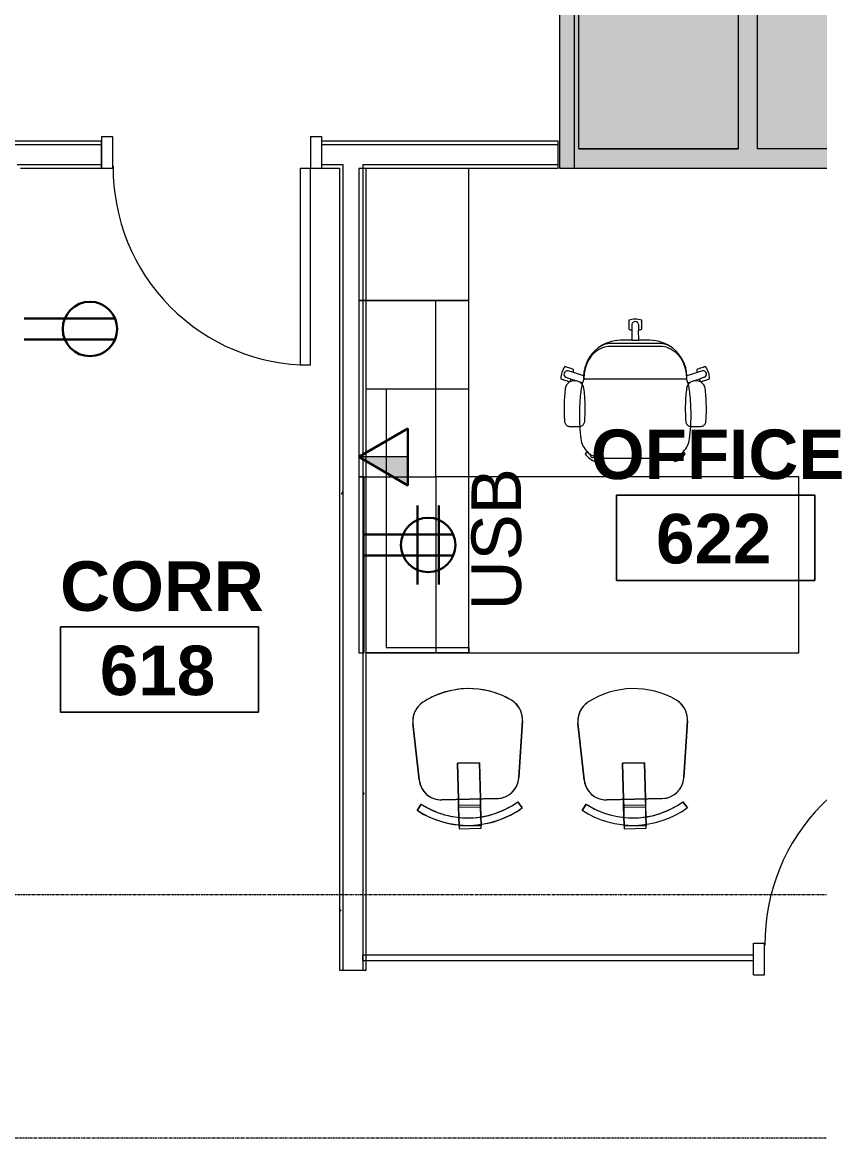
# Model space of a CAD drawing. Header units: inches. Extents: x 2468 to 4886, y -16 to 1381.
# Drawn here: x 3542.3 to 3687.3, y 535.9 to 738.6 of the extents above; entities that cross this region are included whole.
import ezdxf

# ---------------------------------------------------------------- set-up
doc = ezdxf.new("R2010")
doc.units = ezdxf.units.IN
doc.header["$MEASUREMENT"] = 0
doc.linetypes.add('Grid Line 1_2_', pattern=[0.875, 0.5, -0.125, 0.125, -0.125])
for name, color, linetype, lineweight in [('7200-WISCONSIN-AVE-6TH-FLOOR-031418_dwg', 8, 'Continuous', 9), ('A-ANNO-NOTE', 131, 'Continuous', 30), ('A-AREA-IDEN', 2, 'Continuous', 9), ('A-DETL-GENF', 92, 'Continuous', 9), ('A-DETL-THIN', 151, 'Continuous', 9), ('A-DOOR', 31, 'Continuous', 13), ('A-DOOR-FRAM', 31, 'Continuous', 20), ('A-GLAZ-CURT', 52, 'Continuous', 9), ('A-WALL', 113, 'Continuous', 13), ('A-WALL-PATT', 111, 'Continuous', 13), ('Bb-cor', 7, 'Continuous', 9), ('I-FURN', 30, 'Continuous', 9), ('I-WALL', 2, 'Continuous', 13), ('S-GRID', 1, 'Continuous', 9)]:
    doc.layers.add(name, color=color, linetype=linetype, lineweight=lineweight)
doc.styles.add('Swis721 Lt BT', font='swissl.ttf', dxfattribs={"height": 9})
doc.styles.add('Swis721 Lt BT_B', font='', dxfattribs={"height": 9})
doc.styles.get('Swis721 Lt BT_B').set_extended_font_data('Swis721 Lt BT', bold=True)
pattern_1 = [(0, (0, 0), (30.72, 7.68), [1.267, -21.773, 1.267, -21.773, -122.88]), (0, (0, 0), (30.72, 7.68), [-46.08, 1.267, -44.813, 1.267, -21.773, -53.76]), (0, (0, 0), (30.72, 7.68), [-115.2, 1.267, -14.093, 1.267, -37.133]), (120, (11.52, 3.84), (-22.011075, 22.7643), [1.267, -21.773, 1.267, -21.773, -122.88]), (120, (11.52, 3.84), (-22.011075, 22.7643), [-46.08, 1.267, -44.813, 1.267, -21.773, -53.76]), (120, (11.52, 3.84), (-22.011075, 22.7643), [-115.2, 1.267, -14.093, 1.267, -37.133]), (240, (15.36, 19.2), (-8.708925, -30.4443), [1.267, -21.773, 1.267, -21.773, -122.88]), (240, (15.36, 19.2), (-8.708925, -30.4443), [-46.08, 1.267, -44.813, 1.267, -21.773, -53.76]), (240, (15.36, 19.2), (-8.708925, -30.4443), [-115.2, 1.267, -14.093, 1.267, -37.133])]

# ---------------------------------------------------------------- blocks, each defined once
blk = doc.blocks.new('Single Flush - OTJ_SOLIDFLUSH_ALUM-6376845-6TH FLOOR POWER _ SIGNAL')
at = {"layer": 'A-DOOR', "lineweight": 20}
for p, q in [((16.15625, -2.4375), (17.90625, -2.4375)), ((16.15625, -38.25), (16.15625, -2.4375)), ((17.90625, -2.4375), (17.90625, -38.25)), ((17.90625, -38.25), (16.15625, -38.25))]:
    blk.add_line(p, q, dxfattribs=at)
at = {"layer": 'A-DOOR', "lineweight": 9}
blk.add_arc((17.90625, -2.4375), 35.8125, 179.5, 270, dxfattribs=at)
at = {"layer": 'A-DOOR-FRAM'}
for p, q in [((-20, 3.3125), (-20, -2.4375)), ((-20, 3.3125), (-18, 3.3125)), ((-18, 3.3125), (-18, -2.4375)), ((18.000004, 3.3125), (18.000004, -2.4375)), ((18.000004, 3.3125), (20.000004, 3.3125)), ((20.000004, 3.3125), (20.000004, -2.4375)), ((-20, -2.4375), (-18, -2.4375)), ((18.000004, -2.4375), (20.000004, -2.4375))]:
    blk.add_line(p, q, dxfattribs=at)
blk = doc.blocks.new('Table-Teknion-Credenza_Top_for_Freestanding_Storage - CJCT20064-5115848-6TH FLOOR POWER _ SIGNAL')
at = {"layer": 'I-FURN'}
for p, q in [((-32, 8.625), (-32, -10)), ((32, -4), (32, 8.625)), ((32, -10), (32, -4)), ((-32, -10), (32, -10))]:
    blk.add_line(p, q, dxfattribs=at)
blk = doc.blocks.new('Storage-Teknion-Wall_Panel_Open_Shelves - CJWO3HF1432-5115850-6TH FLOOR POWER _ SIGNAL')
at = {"layer": 'I-FURN'}
for p, q in [((16, 1), (-16, 1)), ((-16, 1), (-16, -13)), ((16, -13), (16, 1)), ((-16, -13), (16, -13))]:
    blk.add_line(p, q, dxfattribs=at)
blk = doc.blocks.new('Storage-Teknion-Wall_Panel_Under_Wall_Mount_Storage_Tackable - CJWUT2HF32-5115851-6TH FLOOR POWER _ SIGNAL')
at = {"layer": 'I-FURN'}
for p, q in [((16, 0), (-16, 0)), ((-16, 0), (-16, -1)), ((-16, -1), (16, -1)), ((16, -1), (16, 0))]:
    blk.add_line(p, q, dxfattribs=at)
blk = doc.blocks.new('Support-Teknion-Power_Trunk_with_End_Gable - CJPTG292048-5122524-6TH FLOOR POWER _ SIGNAL')
at = {"layer": 'I-FURN'}
for p, q in [((23, 15), (24, 15)), ((23, 9), (23, 15)), ((24, 15), (24, 9)), ((23, 0), (23, 9)), ((24, 9), (24, -3.625)), ((-24, 0), (-8, 0)), ((-24, -3.625), (-24, 0)), ((-8, 0), (23, 0))]:
    blk.add_line(p, q, dxfattribs=at)
blk = doc.blocks.new('Table-Teknion-Run_Off_Fixed_Journal_Leg - CJRF3266-5115852-6TH FLOOR POWER _ SIGNAL')
at = {"layer": 'I-FURN'}
for p, q in [((33, 16), (-33, 16)), ((-33, 16), (-33, -16)), ((33, -16), (33, 16)), ((-33, -16), (33, -16))]:
    blk.add_line(p, q, dxfattribs=at)
blk = doc.blocks.new('Storage-Teknion-Tower_Pedestal_Coat_and_Open_Shelves - CJTPF692024-5115853-6TH FLOOR POWER _ SIGNAL')
at = {"layer": 'I-FURN'}
for p, q in [((12, 20), (-12, 20)), ((-12, 20), (-12, 0)), ((12, 0), (12, 20)), ((-12, 0), (12, 0))]:
    blk.add_line(p, q, dxfattribs=at)
blk = doc.blocks.new('Chair-Teknion-Projek - No Headrest_  Fixed T-Arms-5067827-6TH FLOOR POWER _ SIGNAL')
at = {"layer": 'I-FURN'}
for p, q in [((-1.18, 13.82), (-1.18, 13.45)), ((-1.18, 13.33), (-1.18, 12.66)), ((-1.18, 12.54), (-1.18, 12.17)), ((-0.6, 13.04), (-0.61, 12.02)), ((0.6, 13.04), (0.61, 12.02)), ((1.18, 13.45), (1.18, 13.82)), ((1.18, 12.66), (1.18, 13.33)), ((1.18, 12.17), (1.18, 12.54)), ((-0.63, 10.17), (-2.65, 10.17)), ((-0.61, 12.02), (-0.63, 10.17)), ((-0.63, 10.17), (0.64, 10.17)), ((0.64, 10.17), (0.61, 12.02)), ((2.65, 10.17), (0.64, 10.17)), ((4.23, 9.61), (-4.23, 9.61)), ((4.23, 9.07), (-4.23, 9.07)), ((-12.42, 5.28), (-12.78, 5.39)), ((-11.67, 5.03), (-12.31, 5.24)), ((-11.24, 4.3), (-12.21, 4.6)), ((-11.2, 4.88), (-11.56, 5)), ((11.56, 5), (11.2, 4.88)), ((12.22, 4.6), (11.24, 4.3)), ((12.31, 5.24), (11.67, 5.03)), ((12.78, 5.39), (12.42, 5.28)), ((-13.51, 3.15), (-13.15, 3.03)), ((-13.04, 2.99), (-12.4, 2.79)), ((-12.59, 3.46), (-11.62, 3.13)), ((-12.29, 2.75), (-11.93, 2.64)), ((-9.39, 3.16), (9.39, 3.16)), ((12.59, 3.46), (11.62, 3.13)), ((11.93, 2.64), (12.29, 2.75)), ((12.4, 2.79), (13.04, 2.99)), ((13.15, 3.03), (13.51, 3.15)), ((-11.87, -5.48), (-11.02, -5.48)), ((-11.02, -5.48), (-10.17, -5.48)), ((10.17, -5.48), (11.02, -5.48)), ((11.02, -5.48), (11.87, -5.48)), ((-8.76, -10.04), (-8.79, -10.09)), ((8.79, -10.09), (8.76, -10.04)), ((-8.86, -10.18), (-9.08, -10.49)), ((-7.17, -11.87), (-6.95, -11.57)), ((-6.88, -11.48), (-6.65, -11.17)), ((-5.91, -11.24), (5.91, -11.24)), ((6.65, -11.17), (6.88, -11.48)), ((6.95, -11.57), (7.17, -11.87)), ((9.08, -10.49), (8.86, -10.18))]:
    blk.add_line(p, q, dxfattribs=at)
at = {"layer": 'I-FURN', "flags": 128}
for points in [[(-9.39, 3.72), (-10.32, 4.01), (-11.24, 4.3)], [(11.24, 4.3), (10.32, 4.01), (9.39, 3.72)], [(-11.62, 3.13), (-10.6, 2.79), (-9.58, 2.44)], [(9.58, 2.44), (10.6, 2.79), (11.62, 3.13)]]:
    blk.add_lwpolyline(points, dxfattribs=at)
at = {"layer": 'I-FURN'}
for centre, radius, start, end in [((0, 10.37), 3.64, 71.0766, 108.9234), ((-1.12, 13.45), 0.062, 180, 255.4949), ((-1.12, 13.33), 0.062, 104.5051, 180), ((-1.12, 12.66), 0.062, 180, 255.4949), ((-1.12, 12.54), 0.062, 104.5051, 180), ((0, 15.62), 3.65, 251.125, 260.3423), ((0, 12.99), 0.6, 4.6052, 175.3948), ((0, 15.62), 3.65, 279.6577, 288.875), ((1.12, 13.45), 0.062, 284.5051, 0), ((1.12, 13.33), 0.062, 0, 75.4949), ((1.12, 12.66), 0.062, 284.5051, 0), ((1.12, 12.54), 0.062, 360, 75.4949), ((-2.65, 3.42), 6.75, 90, 128.2502), ((2.65, 3.42), 6.75, 51.7498, 90), ((-2.64, 3.42), 6.76, 128.2502, 177.4222), ((-4.23, 5.34), 4.26, 110.8332, 127.5604), ((-4.23, 5.34), 4.26, 90, 110.8332), ((-4.46, 4.82), 4.25, 86.8142, 106.3928), ((4.23, 5.34), 4.26, 69.1668, 90), ((4.46, 4.82), 4.25, 73.6072, 93.1858), ((4.23, 5.34), 4.26, 52.4396, 69.1668), ((2.64, 3.42), 6.76, 2.5778, 51.7498), ((-9.87, 3.21), 3.64, 143.0766, 180.9234), ((-12.36, 4.01), 0.6, 75.7003, 247.3948), ((-12.44, 5.22), 0.062, 356.5051, 72), ((-12.33, 5.18), 0.062, 72, 147.4949), ((-11.69, 4.98), 0.062, 356.5051, 72), ((-11.58, 4.94), 0.062, 72, 147.4949), ((-14.86, 4.83), 3.65, 351.6577, 0.875), ((14.86, 4.83), 3.65, 179.125, 188.3423), ((11.58, 4.94), 0.062, 32.5051, 108), ((11.69, 4.98), 0.062, 108, 183.4949), ((12.36, 4.01), 0.6, 292.6052, 103.3948), ((12.33, 5.18), 0.062, 32.5051, 108), ((12.44, 5.22), 0.062, 108, 183.4949), ((9.87, 3.21), 3.64, 359.0766, 36.9234), ((-13.13, 3.09), 0.062, 252, 327.4949), ((-13.02, 3.05), 0.062, 176.5051, 252), ((-11.07, 1.13), 1.68, 88.2371, 181.0514), ((-12.38, 2.85), 0.062, 252, 327.4949), ((-12.27, 2.81), 0.062, 176.5051, 252), ((-14.86, 4.83), 3.65, 323.125, 332.3423), ((-10.97, 1.13), 1.68, 358.9487, 91.7629), ((-1.73, 0.04), 8.21, 165.0008, 172.6326), ((-1.73, 0.04), 8.21, 163.0114, 165.0008), ((-5.24, 1.24), 4.5, 154.7303, 164.55), ((-3.3, 3.44), 6.1, 177.3817, 182.6183), ((10.97, 1.13), 1.68, 88.2371, 181.0513), ((5.25, 1.25), 4.49, 15.4405, 25.2792), ((2.64, 3.42), 6.76, 357.851, 2.702), ((1.73, 0.04), 8.21, 14.9992, 16.9886), ((1.73, 0.04), 8.21, 7.3674, 14.9992), ((11.07, 1.13), 1.68, 358.9486, 91.7629), ((14.86, 4.83), 3.65, 207.6577, 216.875), ((12.27, 2.81), 0.062, 288, 3.4949), ((12.38, 2.85), 0.062, 212.5051, 288), ((13.02, 3.05), 0.062, 288, 3.4949), ((13.13, 3.09), 0.062, 212.5051, 288), ((24.25, -3.32), 34.4, 172.6337, 177.3404), ((-24.25, -3.32), 34.4, 2.6596, 7.3663), ((24.63, -3.33), 34.78, 177.4079, 183.5219), ((-24.63, -3.33), 34.78, 356.4781, 2.5921), ((24.63, -3.33), 34.78, 183.5219, 187.2835), ((-24.63, -3.33), 34.78, 352.7165, 356.4781), ((-5.91, -7.24), 4, 187.2835, 224.5938), ((5.91, -7.24), 4, 315.4062, 352.7165), ((-8.74, -10.12), 0.062, 144, 219.4949), ((-5.91, -7.24), 4, 224.5938, 259.2841), ((5.91, -7.24), 4, 280.7159, 315.4062), ((8.74, -10.12), 0.062, 320.5051, 36), ((-6.1, -8.39), 3.64, 215.0766, 252.9234), ((-8.81, -10.22), 0.062, 68.5051, 144), ((-7.64, -10.51), 0.6, 177.9823, 306.3956), ((-6.93, -11.44), 0.062, 248.5051, 324), ((-7, -11.54), 0.062, 324, 39.4949), ((-5.91, -7.24), 4, 259.2841, 270), ((5.91, -7.24), 4, 270, 280.7159), ((6.93, -11.44), 0.062, 216, 291.4949), ((7, -11.54), 0.062, 140.5051, 216), ((6.1, -8.39), 3.64, 287.0766, 324.9234), ((7.64, -10.51), 0.6, 233.6044, 2.0177), ((8.81, -10.22), 0.062, 36, 111.4949)]:
    blk.add_arc(centre, radius, start, end, dxfattribs=at)
for points in [[(-5.66, 8.9), (-8.07, 8.21), (-9.33, 5.79), (-9.33, 3.16)], [(5.66, 8.9), (8.07, 8.21), (9.33, 5.79), (9.33, 3.16)], [(-12.75, 1.09), (-12.85, 0.16), (-12.97, -1.72), (-12.93, -3.6), (-12.86, -4.54)], [(-9.18, -4.54), (-9.11, -3.6), (-9.06, -1.72), (-9.18, 0.16), (-9.29, 1.09)], [(9.29, 1.09), (9.18, 0.16), (9.06, -1.72), (9.11, -3.6), (9.18, -4.54)], [(12.86, -4.54), (12.93, -3.6), (12.97, -1.72), (12.85, 0.16), (12.75, 1.09)], [(-12.86, -4.54), (-12.85, -4.63), (-12.82, -4.79), (-12.71, -5.02), (-12.55, -5.21), (-12.35, -5.36), (-12.12, -5.46), (-11.95, -5.48), (-11.87, -5.48)], [(-10.17, -5.48), (-10.08, -5.48), (-9.92, -5.46), (-9.68, -5.36), (-9.48, -5.21), (-9.32, -5.02), (-9.21, -4.79), (-9.18, -4.63), (-9.18, -4.54)], [(9.18, -4.54), (9.18, -4.63), (9.21, -4.79), (9.32, -5.02), (9.48, -5.21), (9.68, -5.36), (9.92, -5.46), (10.08, -5.48), (10.17, -5.48)], [(11.87, -5.48), (11.95, -5.48), (12.12, -5.46), (12.35, -5.36), (12.55, -5.21), (12.71, -5.02), (12.82, -4.79), (12.85, -4.63), (12.86, -4.54)]]:
    blk.add_open_spline(points, degree=3, dxfattribs=at)
blk = doc.blocks.new('Storage-Teknion-Pedestal_Unfinished_Top_2_High - CJPCSB2016-5115856-6TH FLOOR POWER _ SIGNAL')
at = {"layer": 'I-FURN'}
for p, q in [((-8, 18.625), (-8, 6)), ((8, 6), (8, 18.625)), ((-8, 6), (-8, 0)), ((8, 0), (8, 6)), ((-8, 0), (8, 0))]:
    blk.add_line(p, q, dxfattribs=at)
blk = doc.blocks.new('F-Chairs1 - Side 01-5245539-6TH FLOOR POWER _ SIGNAL')
at = {"layer": 'I-FURN'}
for p, q in [((-9.07, 9.03), (-9.96, 19.32)), ((-9.96, 19.32), (-9.07, 9.03)), ((-9.07, 9.03), (-9.96, 19.32)), ((9.96, 19.32), (9.07, 9.03)), ((9.07, 9.03), (9.96, 19.32)), ((9.96, 19.32), (9.07, 9.03)), ((-2, 11.91), (-2, 5.32)), ((2, 11.91), (-2, 11.91)), ((-2, 11.91), (2, 11.91)), ((-2, 5.32), (-2, 11.91)), ((2, 11.91), (2, 5.32)), ((2, 5.32), (2, 11.91)), ((-9.57, 3.52), (-8.8, 4.64)), ((-8.8, 4.64), (-9.57, 3.52)), ((-9.57, 3.52), (-8.8, 4.64)), ((5.02, 5.32), (-5.02, 5.32)), ((-5.02, 5.32), (5.02, 5.32)), ((5.02, 5.32), (-5.02, 5.32)), ((-2, 5.32), (-2, 3.91)), ((-2, 4.21), (-2, 5.32)), ((2, 4.21), (-2, 4.21)), ((-2, 2.09), (-2, 4.21)), ((2, 5.32), (2, 4.21)), ((2, 3.91), (2, 5.32)), ((2, 4.21), (2, 2.09)), ((8.8, 4.64), (9.57, 3.52)), ((9.57, 3.52), (8.8, 4.64)), ((8.8, 4.64), (9.57, 3.52)), ((-2, 3.91), (-2, 2.09)), ((-2, 3.91), (2, 3.91)), ((-2, 2.09), (-2, 0.72)), ((-2, 0.72), (-2, 2.09)), ((2, 2.09), (2, 3.91)), ((2, 2.09), (2, 0.72)), ((2, 0.72), (2, 2.09)), ((-2, 0.72), (-2, 0)), ((-2, 0.46), (-2, 0.72)), ((2, 0.46), (-2, 0.46)), ((-2, 0.46), (-2, 0)), ((2, 0.46), (-2, 0.46)), ((2, 0.72), (2, 0.46)), ((2, 0), (2, 0.72)), ((2, 0), (2, 0.46)), ((-2, 0), (2, 0)), ((-2, 0), (2, 0))]:
    blk.add_line(p, q, dxfattribs=at)
for centre, radius, start, end in [((0, 10.06), 15.35, 58.407, 121.593), ((0, 10.06), 15.35, 58.407, 121.593), ((0, 10.06), 15.35, 85.4867, 112.5665), ((0, 10.06), 15.35, 58.407, 85.4867), ((-5.91, 19.67), 4.06, 121.593, 184.9697), ((-5.91, 19.67), 4.06, 121.593, 184.9697), ((-5.91, 19.67), 4.06, 121.593, 146.9437), ((0, 10.06), 15.35, 112.5665, 121.593), ((5.91, 19.67), 4.06, 355.0303, 58.407), ((5.91, 19.67), 4.06, 355.0303, 58.407), ((5.91, 19.67), 4.06, 7.7056, 58.407), ((-5.91, 19.67), 4.06, 159.6191, 184.9697), ((-5.91, 19.67), 4.06, 146.9437, 159.6191), ((5.91, 19.67), 4.06, 355.0303, 7.7056), ((-5.02, 9.38), 4.06, 184.9697, 270), ((-5.02, 9.38), 4.06, 184.9697, 270), ((-5.02, 9.38), 4.06, 184.9697, 227.4849), ((5.02, 9.38), 4.06, 270, 355.0303), ((5.02, 9.38), 4.06, 270, 355.0303), ((5.02, 9.38), 4.06, 298.3434, 355.0303), ((-5.02, 9.38), 4.06, 227.4849, 270), ((0, 17.51), 15.59, 235.6197, 304.3803), ((0, 17.51), 15.59, 235.6197, 304.3803), ((0, 17.51), 15.59, 235.6197, 245.4426), ((0, 17.51), 15.59, 284.7344, 304.3803), ((5.02, 9.38), 4.06, 270, 284.1717), ((5.02, 9.38), 4.06, 284.1717, 298.3434), ((0, 17.51), 16.94, 235.6197, 304.3803), ((0, 17.51), 16.94, 235.6197, 304.3803), ((0, 17.51), 16.94, 235.6197, 255.2656), ((0, 17.51), 15.59, 245.4426, 265.0885), ((0, 17.51), 15.59, 265.0885, 284.7344), ((0, 17.51), 16.94, 274.9115, 294.5574), ((0, 17.51), 16.94, 294.5574, 304.3803), ((0, 17.51), 16.94, 255.2656, 274.9115)]:
    blk.add_arc(centre, radius, start, end, dxfattribs=at)
blk = doc.blocks.new('F-Chairs1 - Side 01-V7-6TH FLOOR POWER _ SIGNAL')
at = {"layer": 'I-FURN'}
for p, q in [((-9.07, 9.03), (-9.96, 19.32)), ((-9.96, 19.32), (-9.07, 9.03)), ((-9.07, 9.03), (-9.96, 19.32)), ((9.96, 19.32), (9.07, 9.03)), ((9.07, 9.03), (9.96, 19.32)), ((9.96, 19.32), (9.07, 9.03)), ((-2, 11.91), (-2, 5.32)), ((2, 11.91), (-2, 11.91)), ((-2, 11.91), (2, 11.91)), ((-2, 5.32), (-2, 11.91)), ((2, 11.91), (2, 5.32)), ((2, 5.32), (2, 11.91)), ((-9.57, 3.52), (-8.8, 4.64)), ((-8.8, 4.64), (-9.57, 3.52)), ((-9.57, 3.52), (-8.8, 4.64)), ((5.02, 5.32), (-5.02, 5.32)), ((-5.02, 5.32), (5.02, 5.32)), ((5.02, 5.32), (-5.02, 5.32)), ((-2, 5.32), (-2, 3.91)), ((-2, 4.21), (-2, 5.32)), ((2, 4.21), (-2, 4.21)), ((-2, 2.09), (-2, 4.21)), ((2, 5.32), (2, 4.21)), ((2, 3.91), (2, 5.32)), ((2, 4.21), (2, 2.09)), ((8.8, 4.64), (9.57, 3.52)), ((9.57, 3.52), (8.8, 4.64)), ((8.8, 4.64), (9.57, 3.52)), ((-2, 3.91), (-2, 2.09)), ((-2, 3.91), (2, 3.91)), ((-2, 2.09), (-2, 0.72)), ((-2, 0.72), (-2, 2.09)), ((2, 2.09), (2, 3.91)), ((2, 2.09), (2, 0.72)), ((2, 0.72), (2, 2.09)), ((-2, 0.72), (-2, 0)), ((-2, 0.46), (-2, 0.72)), ((2, 0.46), (-2, 0.46)), ((-2, 0.46), (-2, 0)), ((2, 0.46), (-2, 0.46)), ((2, 0.72), (2, 0.46)), ((2, 0), (2, 0.72)), ((2, 0), (2, 0.46)), ((-2, 0), (2, 0)), ((-2, 0), (2, 0))]:
    blk.add_line(p, q, dxfattribs=at)
for centre, radius, start, end in [((0, 10.06), 15.35, 58.407, 121.593), ((0, 10.06), 15.35, 58.407, 121.593), ((0, 10.06), 15.35, 58.407, 121.593), ((-5.91, 19.67), 4.06, 121.593, 184.9697), ((-5.91, 19.67), 4.06, 121.593, 184.9697), ((-5.91, 19.67), 4.06, 121.593, 159.6191), ((5.91, 19.67), 4.06, 355.0303, 58.407), ((5.91, 19.67), 4.06, 355.0303, 58.407), ((5.91, 19.67), 4.06, 20.3809, 58.407), ((-5.91, 19.67), 4.06, 159.6191, 184.9697), ((5.91, 19.67), 4.06, 355.0303, 20.3809), ((-5.02, 9.38), 4.06, 184.9697, 270), ((-5.02, 9.38), 4.06, 184.9697, 270), ((-5.02, 9.38), 4.06, 184.9697, 241.6566), ((5.02, 9.38), 4.06, 270, 355.0303), ((5.02, 9.38), 4.06, 270, 355.0303), ((5.02, 9.38), 4.06, 326.6868, 355.0303), ((5.02, 9.38), 4.06, 298.3434, 312.5151), ((5.02, 9.38), 4.06, 312.5151, 326.6868), ((0, 17.51), 15.59, 235.6197, 304.3803), ((0, 17.51), 15.59, 235.6197, 304.3803), ((0, 17.51), 15.59, 235.6197, 284.7344), ((-5.02, 9.38), 4.06, 241.6566, 270), ((0, 17.51), 15.59, 284.7344, 304.3803), ((5.02, 9.38), 4.06, 270, 298.3434), ((0, 17.51), 16.94, 235.6197, 304.3803), ((0, 17.51), 16.94, 235.6197, 304.3803), ((0, 17.51), 16.94, 235.6197, 304.3803)]:
    blk.add_arc(centre, radius, start, end, dxfattribs=at)
blk = doc.blocks.new('System Panel - Glazed-6411795-6TH FLOOR POWER _ SIGNAL')
at = {"layer": 'A-GLAZ-CURT', "lineweight": 13}
for p, q in [((14.28125, 0.5), (-56.78125, 0.5)), ((-56.78125, 0.5), (-56.78125, -0.5)), ((14.28125, -0.5), (14.28125, 0.5)), ((56.78125, 0.5), (54.28125, 0.5)), ((54.28125, 0.5), (54.28125, -0.5)), ((56.78125, -0.5), (56.78125, 0.5)), ((-56.78125, -0.5), (14.28125, -0.5)), ((54.28125, -0.5), (56.78125, -0.5))]:
    blk.add_line(p, q, dxfattribs=at)
blk = doc.blocks.new('Single Flush - OTJ_SOLIDFLUSH_ALUM-6376844-6TH FLOOR POWER _ SIGNAL')
at = {"layer": 'A-DOOR', "lineweight": 20}
for p, q in [((16.15625, 38.25), (16.15625, 2.4375)), ((17.90625, 38.25), (16.15625, 38.25)), ((17.90625, 2.4375), (17.90625, 38.25)), ((16.15625, 2.4375), (17.90625, 2.4375))]:
    blk.add_line(p, q, dxfattribs=at)
at = {"layer": 'A-DOOR', "lineweight": 9}
blk.add_arc((17.90625, 2.4375), 35.8125, 90, 180.5, dxfattribs=at)
at = {"layer": 'A-DOOR-FRAM'}
for p, q in [((-20, -3.3125), (-20, 2.4375)), ((-20, 2.4375), (-18, 2.4375)), ((-18, -3.3125), (-18, 2.4375)), ((18.000004, -3.3125), (18.000004, 2.4375)), ((18.000004, 2.4375), (20.000004, 2.4375)), ((20.000004, -3.3125), (20.000004, 2.4375)), ((-20, -3.3125), (-18, -3.3125)), ((18.000004, -3.3125), (20.000004, -3.3125))]:
    blk.add_line(p, q, dxfattribs=at)
blk = doc.blocks.new('7200-WISCONSIN-AVE-6TH-FLOOR-031418_dwg-5450642-6TH FLOOR POWER _ SIGNAL')
at = {"layer": 'Bb-cor'}
for p, q in [((3643.5, 715.63), (3672.5, 715.63)), ((3780, 715.63), (3676, 715.63))]:
    blk.add_line(p, q, dxfattribs=at)
blk = doc.blocks.new('Room Tag - Room Name and Number-3379422-6TH FLOOR POWER _ SIGNAL')
at = {"layer": 'A-AREA-IDEN'}
for p, q in [((-0.1881, -0.1636), (-0.1881, -0.0018)), ((-0.1881, -0.0018), (0.1869, -0.0018)), ((0.1869, -0.0018), (-0.1881, -0.0018)), ((-0.1881, -0.0018), (-0.1881, -0.1636)), ((0.1869, -0.0018), (0.1869, -0.1636)), ((0.1869, -0.1636), (0.1869, -0.0018)), ((0.1869, -0.1636), (-0.1881, -0.1636)), ((-0.1881, -0.1636), (0.1869, -0.1636))]:
    blk.add_line(p, q, dxfattribs=at)

msp = doc.modelspace()

# ---------------------------------------------------------------- hatches: boundary and pattern name
at = {"layer": 'A-ANNO-NOTE', "lineweight": 9}
msp.add_hatch(color=256, dxfattribs=at).paths.add_polyline_path([(3612.43, 654.46), (3612.43, 659.62), (3603.5, 659.62)], flags=0)
at = {"layer": 'A-DETL-GENF'}
h = msp.add_hatch(color=9, dxfattribs=at)
h.paths.add_polyline_path([(3783.5, 691.12), (3829.75, 691.12), (3829.75, 712.12), (3783.5, 712.12), (3783.5, 709.01)], flags=0)
h.paths.add_polyline_path([(3839.7, 715.62), (3960.5, 715.62), (3960.5, 808.12), (3960, 808.12), (3960, 831.12), (3957.25, 831.12), (3957.25, 833.98), (3917.25, 833.98), (3917.25, 831.12), (3916, 831.12), (3916, 808.62), (3783.5, 808.62), (3783.5, 715.62), (3835.12, 715.62)], flags=0)
h.paths.add_polyline_path([(3780, 715.62), (3780, 831.12), (3744, 831.12), (3744, 808.12), (3720, 808.12), (3720, 831.12), (3718.25, 831.12), (3718.25, 833.98), (3678.25, 833.98), (3678.25, 831.12), (3676, 831.12), (3676, 715.62), (3776.06, 715.62)], flags=0)
h.paths.add_polyline_path([(3672.5, 715.62), (3672.5, 831.12), (3643.5, 831.12), (3643.5, 715.62)], flags=0)
h.paths.add_polyline_path([(3969.31, 766.13), (3982.75, 766.13), (3982.75, 808.12), (3964, 808.12), (3964, 766.13)], flags=0)
h.paths.add_polyline_path([(2815.72, 1310.42), (2809.11, 1330.21), (2811, 1330.85), (2817.62, 1311.05)], flags=0)
h.paths.add_polyline_path([(2662.35, 805.76), (2833.81, 865.19), (2817.01, 915.45), (2808.71, 912.67), (2787.78, 975.27), (2795.61, 977.89), (2771.67, 1049.52), (2757.94, 1044.93), (2750.33, 1067.69), (2773.1, 1075.3), (2780.7, 1052.54), (2776.41, 1051.1), (2801.46, 976.15), (2793.63, 973.54), (2812.34, 917.58), (2819.22, 919.88), (2837.85, 864.14), (2922.38, 892.4), (2921.3, 895.52), (2921.77, 895.69), (2903.61, 948.09), (2940.61, 960.46), (2946.33, 943.39), (2990.89, 958.29), (2982.89, 982.23), (2986.21, 983.34), (2986.92, 981.21), (3035.29, 997.38), (3034.02, 1001.17), (3037.82, 1002.44), (3036.55, 1006.23), (3040.34, 1007.5), (3028.3, 1043.54), (3024.5, 1042.29), (3023.23, 1046.07), (3019.44, 1044.8), (3018.17, 1048.59), (3012.48, 1046.69), (3011.37, 1050.01), (3045.52, 1061.42), (2993.52, 1216.96), (2845.1, 1167.35), (2876.96, 1072.03), (2919.16, 1086.14), (2939.29, 1025.91), (2968.69, 1035.74), (2973.53, 1021.28), (2970.21, 1020.17), (2966.48, 1031.31), (2929.08, 1018.81), (2927.97, 1022.13), (2930.76, 1023.06), (2912.53, 1077.6), (2868.9, 1063.01), (2887.13, 1008.48), (2895.72, 1011.35), (2896.83, 1008.03), (2884.92, 1004.05), (2834.67, 1154.37), (2833.37, 1153.94), (2826.91, 1173.26), (2846.23, 1179.72), (2836.84, 1207.82), (2848.69, 1211.78), (2857.89, 1184.28), (2938.5, 1211.22), (2906.8, 1306.07), (2826.19, 1279.12), (2835.38, 1251.61), (2823.52, 1247.65), (2803.89, 1306.46), (2815.72, 1310.42), (2824.92, 1282.91), (2905.53, 1309.86), (2897.68, 1333.34), (2810.17, 1333.34), (2810.92, 1331.08), (2809.03, 1330.45), (2808.06, 1333.34), (2661, 1333.34), (2670.13, 1306.03), (2658.28, 1302.07), (2649.08, 1329.57), (2560.85, 1300.08), (2592.56, 1205.24), (2680.78, 1234.73), (2671.59, 1262.24), (2683.45, 1266.2), (2703.1, 1207.4), (2691.25, 1203.43), (2682.05, 1230.94), (2593.82, 1201.45), (2625.53, 1106.6), (2713.76, 1136.1), (2704.56, 1163.6), (2716.42, 1167.56), (2725.81, 1139.47), (2745.11, 1145.92), (2751.57, 1126.59), (2751.21, 1126.48), (2763.58, 1089.49), (2758.84, 1087.9), (2742.83, 1135.8), (2576.39, 1080.16), (2605.71, 992.43), (2750.33, 1040.78), (2751.44, 1037.46), (2603.5, 988), (2506.5, 1278.2), (2552.5, 1293.58), (2553.61, 1290.26), (2510.93, 1275.99), (2574.8, 1084.9), (2617.47, 1099.17), (2616.04, 1103.43), (2622.21, 1105.49), (2546.04, 1333.34), (2499.16, 1333.34), (2499.16, 1306.46), (2495.66, 1306.46), (2495.66, 1333.34), (2470.57, 1333.34), (2470.57, 1306.46), (2484.96, 1306.46), (2588.65, 996.28), (2597.66, 999.29), (2660.71, 810.66)], flags=0)
h.paths.add_polyline_path([(3830.75, 812.12), (3885.5, 812.12), (3885.5, 831.12), (3872, 831.12), (3872, 833.98), (3797, 833.98), (3797, 831.12), (3783.5, 831.12), (3783.5, 812.12), (3829.54, 812.12)], flags=0)
h.paths.add_polyline_path([(3912.5, 812.12), (3912.5, 831.12), (3889, 831.12), (3889, 812.12)], flags=0)
h.paths.add_polyline_path([(3678.54, 896.62), (3714.46, 896.62), (3714.46, 1046.38), (3693.25, 1046.38), (3693.25, 1073.88), (3714.46, 1073.88), (3714.46, 1311.48), (3712, 1311.48), (3712, 1309.88), (3710, 1309.88), (3710, 1311.48), (3634, 1311.48), (3634, 1309.88), (3632, 1309.88), (3632, 1311.48), (3592, 1311.48), (3592, 1309.88), (3590, 1309.88), (3590, 1311.48), (3514, 1311.48), (3514, 1309.88), (3512, 1309.88), (3512, 1311.48), (3472, 1311.48), (3472, 1309.88), (3470, 1309.88), (3470, 1311.48), (3394, 1311.48), (3394, 1309.88), (3392, 1309.88), (3392, 1311.48), (3352, 1311.48), (3352, 1309.88), (3350, 1309.88), (3350, 1311.48), (3274, 1311.48), (3274, 1309.88), (3272, 1309.88), (3272, 1311.48), (3232, 1311.48), (3232, 1309.88), (3230, 1309.88), (3230, 1311.48), (3154, 1311.48), (3154, 1309.88), (3152, 1309.88), (3152, 1311.48), (3112, 1311.48), (3112, 1309.88), (3110, 1309.88), (3110, 1311.48), (3034, 1311.48), (3034, 1309.88), (3032, 1309.88), (3032, 1307.13), (2992.74, 1307.13), (2992.74, 1311.48), (2975.11, 1311.48), (3002.76, 1228.75), (2949.18, 1210.84), (2951.16, 1204.91), (2994.79, 1219.49), (3047.41, 1062.06), (3050.26, 1063.01), (3011, 1180.45), (3011, 1285.62), (3013, 1285.62), (3013, 1180.77), (3071.49, 1005.79), (2988.03, 977.89), (2998.69, 946.01), (2917.44, 918.86), (2925.15, 896.62), (3527.55, 896.62)], flags=0)
h.paths.add_polyline_path([(2917.41, 918.96), (2918.1, 919.19), (2939.36, 929.99), (2916.26, 922.27)], flags=0)
h.paths.add_polyline_path([(2915.93, 923.23), (2942.21, 932.01), (2934.61, 954.76), (2908.07, 945.89), (2908.46, 944.78)], flags=0)
h.paths.add_polyline_path([(2945.53, 933.12), (2946.01, 933.28), (2944.47, 937.89), (2943.99, 937.73)], flags=0)
h.paths.add_polyline_path([(2949.33, 934.39), (2993.9, 949.29), (2992.36, 953.9), (2947.79, 939), (2949.14, 934.95)], flags=0)
h.paths.add_polyline_path([(2942.53, 942.12), (2943, 942.28), (2938.4, 956.03), (2937.93, 955.87), (2942.21, 943.05)], flags=0)
h.paths.add_polyline_path([(3037.19, 998.01), (3068.49, 1008.47), (3051.21, 1060.16), (3050.73, 1060), (3058.34, 1037.24), (3035.58, 1029.63), (3027.97, 1052.39), (3019.91, 1049.7), (3020.7, 1047.33), (3024.5, 1048.6), (3025.76, 1044.8), (3029.56, 1046.07), (3042.87, 1006.24), (3039.08, 1004.97), (3040.34, 1001.17), (3036.55, 999.91), (3037.15, 998.14)], flags=0)
h.paths.add_polyline_path([(3240, 1048.12), (3240, 1072.12), (3264, 1072.12), (3264, 1048.12)], flags=0)
h.paths.add_polyline_path([(3714.46, 1049.38), (3714.46, 1070.88), (3696.25, 1070.88), (3696.25, 1049.38)], flags=0)
h.paths.add_polyline_path([(3484.88, 1050.25), (3484.88, 1064.25), (3499.63, 1064.25), (3499.63, 1050.25)], flags=0)
h.paths.add_polyline_path([(3505.94, 1050.25), (3505.94, 1064.25), (3520.69, 1064.25), (3520.69, 1050.25)], flags=0)
h.paths.add_polyline_path([(2865.58, 1068.23), (2875.06, 1071.4), (2842.56, 1168.61), (2849.2, 1170.83), (2847.3, 1176.52), (2831.18, 1171.13), (2864.52, 1071.4)], flags=0)
h.paths.add_polyline_path([(2727.51, 1134.37), (2741.72, 1139.12), (2741.56, 1139.59), (2727.35, 1134.84)], flags=0)
h.paths.add_polyline_path([(2726.42, 1138.35), (2742.56, 1143.75), (2734.17, 1141.6), (2726.22, 1138.94), (2726.25, 1138.86)], flags=0)
h.paths.add_polyline_path([(2702.67, 1162.97), (2696.05, 1182.77), (2697.94, 1183.4), (2704.56, 1163.6)], flags=0)
h.paths.add_polyline_path([(2695.97, 1183), (2689.35, 1202.8), (2691.25, 1203.43), (2697.86, 1183.64), (2696.05, 1183.03)], flags=0)
h.paths.add_polyline_path([(2848.69, 1211.78), (2842.08, 1231.58), (2843.97, 1232.21), (2850.59, 1212.41), (2849.2, 1211.95)], flags=0)
h.paths.add_polyline_path([(2941.82, 1212.33), (2998.25, 1231.2), (2964.11, 1333.34), (2901.37, 1333.34), (2941.13, 1214.39)], flags=0)
h.paths.add_polyline_path([(2842, 1231.82), (2835.38, 1251.61), (2837.28, 1252.25), (2843.89, 1232.45), (2842.08, 1231.84)], flags=0)
h.paths.add_polyline_path([(2669.69, 1261.6), (2663.08, 1281.4), (2664.97, 1282.03), (2671.59, 1262.24)], flags=0)
h.paths.add_polyline_path([(2663, 1281.64), (2656.38, 1301.44), (2658.28, 1302.07), (2664.89, 1282.27), (2663.08, 1281.66)], flags=0)
h.paths.add_polyline_path([(3484.88, 1293.13), (3484.87, 1293.13), (3484.88, 1307.13), (3499.62, 1307.13), (3499.62, 1293.13)], flags=0)
h.paths.add_polyline_path([(3244.62, 1293.13), (3244.62, 1307.13), (3259.37, 1307.13), (3259.37, 1293.13)], flags=0)
h.paths.add_polyline_path([(3011, 1293.13), (3004.37, 1293.13), (3004.37, 1307.13), (3019.12, 1307.13), (3019.12, 1293.13), (3013, 1293.13)], flags=0)
h.paths.add_polyline_path([(2559.58, 1303.87), (2647.74, 1333.34), (2549.73, 1333.34), (2558.72, 1306.46)], flags=0)
at = {"layer": 'A-WALL-PATT', "lineweight": 9}
for points in [[(3640, 712.12), (3643.5, 712.12), (3643.5, 834.62), (3640, 834.62), (3640, 744.91)], [(3676, 715.62), (3676, 831.12), (3672.5, 831.12), (3672.5, 715.62)]]:
    msp.add_hatch(color=7, dxfattribs=at).paths.add_polyline_path(points, flags=0)
h = msp.add_hatch(dxfattribs=at)
h.set_pattern_fill('FP_1', color=256, style=0, pattern_type=2)
h.set_pattern_definition(pattern_1)
h.paths.add_polyline_path([(3600.62, 716.37), (3639.75, 716.37), (3639.75, 716.99), (3596.75, 716.99), (3596.75, 716.37)], flags=0)
h.paths.add_polyline_path([(3331.25, 716.37), (3556.75, 716.37), (3556.75, 716.99), (3265.62, 716.99), (3265.62, 716.37), (3301.05, 716.37)], flags=0)
h.paths.add_polyline_path([(3262, 716.37), (3262, 716.99), (3127.87, 716.99), (3127.87, 716.37), (3243, 716.37)], flags=0)
h = msp.add_hatch(color=7, dxfattribs=at)
h.paths.add_polyline_path([(3783.5, 712.12), (3960.5, 712.12), (3960.5, 715.62), (3783.5, 715.62)], flags=0)
h.paths.add_polyline_path([(3722.62, 712.12), (3780, 712.12), (3780, 715.62), (3643.5, 715.62), (3643.5, 712.12), (3722, 712.12)], flags=0)
h = msp.add_hatch(dxfattribs=at)
h.set_pattern_fill('FP_1', color=256, style=0, pattern_type=2)
h.set_pattern_definition(pattern_1)
h.paths.add_polyline_path([(3604.87, 712.12), (3639.75, 712.12), (3639.75, 712.74), (3604.25, 712.74), (3604.25, 712.12)], flags=0)
h.paths.add_polyline_path([(3596.75, 712.12), (3600.62, 712.12), (3600.62, 712.74), (3596.75, 712.74)], flags=0)
h.paths.add_polyline_path([(3541.37, 712.12), (3556.75, 712.12), (3556.75, 712.74), (3541.37, 712.74)], flags=0)
h.paths.add_polyline_path([(3537.75, 712.12), (3537.75, 712.74), (3423.87, 712.74), (3423.87, 712.12), (3537.12, 712.12)], flags=0)
h.paths.add_polyline_path([(3420.25, 712.12), (3420.25, 712.74), (3334.87, 712.74), (3334.87, 712.12), (3419.62, 712.12)], flags=0)
h.paths.add_polyline_path([(3330.62, 712.12), (3331.25, 712.12), (3331.25, 712.74), (3242.25, 712.74), (3242.25, 712.12), (3301.05, 712.12)], flags=0)
h.paths.add_polyline_path([(3225.55, 712.12), (3238.62, 712.12), (3238.62, 712.74), (3127.87, 712.74), (3127.87, 712.12), (3218, 712.12)], flags=0)
h = msp.add_hatch(dxfattribs=at)
h.set_pattern_fill('FP_1', color=256, style=0, pattern_type=2)
h.set_pattern_definition(pattern_1)
h.paths.add_polyline_path([(3600, 566.38), (3600.62, 566.38), (3600.62, 712.12), (3600, 712.12), (3600, 576.78)], flags=0)
h = msp.add_hatch(dxfattribs=at)
h.set_pattern_fill('FP_1', color=256, style=0, pattern_type=2)
h.set_pattern_definition(pattern_1)
h.paths.add_polyline_path([(3604.87, 566.38), (3604.87, 656.02), (3604.5, 656.02), (3604.5, 624.02), (3604.25, 624.02), (3604.25, 566.38)], flags=0)
h.paths.add_polyline_path([(3604.25, 712.02), (3604.87, 712.02), (3604.87, 712.12), (3604.25, 712.12)], flags=0)

# ---------------------------------------------------------------- linework, layer by layer
at = {"layer": 'A-ANNO-NOTE'}
for p, q in [((3542.65, 684.79), (3559.18, 684.79)), ((3542.65, 680.96), (3559.18, 680.96)), ((3603.5, 659.62), (3612.43, 664.77)), ((3612.43, 664.77), (3612.43, 654.46)), ((3603.5, 659.62), (3612.43, 654.46)), ((3614.2, 650.8), (3614.2, 636.45)), ((3618.03, 650.8), (3618.03, 636.45)), ((3604.15, 645.54), (3620.68, 645.54)), ((3604.15, 641.71), (3620.68, 641.71))]:
    msp.add_line(p, q, dxfattribs=at)
at = {"layer": 'A-ANNO-NOTE', "lineweight": 9}
for p, q in [((3603.5, 659.62), (3612.43, 654.46)), ((3612.43, 659.62), (3603.5, 659.62)), ((3612.43, 654.46), (3612.43, 659.62))]:
    msp.add_line(p, q, dxfattribs=at)
at = {"layer": 'A-ANNO-NOTE'}
for centre in [(3554.62, 682.88), (3616.12, 643.63)]:
    msp.add_circle(centre, 4.95, dxfattribs=at)
at = {"layer": 'A-DETL-THIN'}
for p, q in [((3642.66, 833.98), (3642.66, 712.12)), ((3642.66, 712.12), (3780, 712.12))]:
    msp.add_line(p, q, dxfattribs=at)
at = {"layer": 'A-WALL'}
for p, q in [((3265.62, 716.37), (3556.75, 716.37)), ((3596.75, 716.37), (3639.75, 716.37)), ((3541.37, 712.74), (3556.75, 712.74)), ((3596.75, 712.74), (3600.62, 712.74)), ((3600.62, 712.74), (3600.62, 566.38)), ((3604.25, 712.74), (3639.75, 712.74)), ((3604.25, 712.74), (3604.25, 566.38))]:
    msp.add_line(p, q, dxfattribs=at)
at = {"layer": 'I-WALL', "color": 8, "lineweight": 20}
for p, q in [((3640, 834.62), (3640, 712.12)), ((3643.5, 715.62), (3643.5, 831.12)), ((3672.5, 831.12), (3672.5, 715.62)), ((3676, 715.62), (3676, 831.12)), ((3672.5, 715.62), (3643.5, 715.62)), ((3780, 715.62), (3676, 715.62)), ((3640, 712.12), (3717.75, 712.12))]:
    msp.add_line(p, q, dxfattribs=at)
at = {"layer": 'I-WALL'}
for p, q in [((3556.75, 716.99), (3266.25, 716.99)), ((3556.75, 712.12), (3556.75, 716.99)), ((3639.75, 716.99), (3596.75, 716.99)), ((3596.75, 716.99), (3596.75, 712.12)), ((3639.75, 712.12), (3639.75, 716.99)), ((3542, 712.12), (3556.75, 712.12)), ((3596.75, 712.12), (3600, 712.12)), ((3600, 712.12), (3600, 566.38)), ((3604.87, 712.12), (3639.75, 712.12)), ((3604.87, 566.38), (3604.87, 712.12)), ((3600, 566.38), (3604.87, 566.38))]:
    msp.add_line(p, q, dxfattribs=at)
at = {"layer": 'S-GRID', "linetype": 'Grid Line 1_2_'}
for p, q in [((2467.88, 580.12), (4862.49, 580.12)), ((2760.5, 535.94), (4862.49, 535.94))]:
    msp.add_line(p, q, dxfattribs=at)

# ---------------------------------------------------------------- block references
at = {"layer": '7200-WISCONSIN-AVE-6TH-FLOOR-031418_dwg', "color": 7}
msp.add_blockref('7200-WISCONSIN-AVE-6TH-FLOOR-031418_dwg-5450642-6TH FLOOR POWER _ SIGNAL', (0, 0), dxfattribs=at)
msp.add_blockref('7200-WISCONSIN-AVE-6TH-FLOOR-031418_dwg-5450642-6TH FLOOR POWER _ SIGNAL', (0, 0), dxfattribs=at)
msp.add_blockref('7200-WISCONSIN-AVE-6TH-FLOOR-031418_dwg-5450642-6TH FLOOR POWER _ SIGNAL', (0, 0), dxfattribs=at)
at = {"layer": 'A-AREA-IDEN', "xscale": 95.99999999999994, "yscale": 95.99999999999994, "zscale": 95.99999999999994}
for p in [(3668.44, 652.88), (3567.33, 628.95)]:
    msp.add_blockref('Room Tag - Room Name and Number-3379422-6TH FLOOR POWER _ SIGNAL', p, dxfattribs=at)
at = {"layer": 'A-DOOR'}
for name, p in [('Single Flush - OTJ_SOLIDFLUSH_ALUM-6376845-6TH FLOOR POWER _ SIGNAL', (3576.75, 714.56)), ('Single Flush - OTJ_SOLIDFLUSH_ALUM-6376844-6TH FLOOR POWER _ SIGNAL', (3695.25, 568.82))]:
    msp.add_blockref(name, p, dxfattribs=at)
at = {"layer": 'A-GLAZ-CURT'}
msp.add_blockref('System Panel - Glazed-6411795-6TH FLOOR POWER _ SIGNAL', (3660.97, 568.63), dxfattribs=at)
at = {"layer": 'I-FURN'}
for name, p, rotation in [('Storage-Teknion-Tower_Pedestal_Coat_and_Open_Shelves - CJTPF692024-5115853-6TH FLOOR POWER _ SIGNAL', (3623.5, 700.02), 90.00000000000001), ('Storage-Teknion-Wall_Panel_Open_Shelves - CJWO3HF1432-5115850-6TH FLOOR POWER _ SIGNAL', (3604.5, 672.02), 90.00000000000001), ('Table-Teknion-Credenza_Top_for_Freestanding_Storage - CJCT20064-5115848-6TH FLOOR POWER _ SIGNAL', (3613.5, 656.02), 90.00000000000001), ('Storage-Teknion-Pedestal_Unfinished_Top_2_High - CJPCSB2016-5115856-6TH FLOOR POWER _ SIGNAL', (3623.5, 680.02), 90.00000000000001), ('Support-Teknion-Power_Trunk_with_End_Gable - CJPTG292048-5122524-6TH FLOOR POWER _ SIGNAL', (3608.5, 648.02), 270), ('Storage-Teknion-Wall_Panel_Under_Wall_Mount_Storage_Tackable - CJWUT2HF32-5115851-6TH FLOOR POWER _ SIGNAL', (3603.5, 640.02), 90.00000000000001), ('Table-Teknion-Run_Off_Fixed_Journal_Leg - CJRF3266-5115852-6TH FLOOR POWER _ SIGNAL', (3650.5, 640.02), 180), ('F-Chairs1 - Side 01-5245539-6TH FLOOR POWER _ SIGNAL', (3623.75, 592.12), 1.35525671810432), ('F-Chairs1 - Side 01-V7-6TH FLOOR POWER _ SIGNAL', (3653.75, 592.12), 1.35525671810432)]:
    msp.add_blockref(name, p, dxfattribs=dict(at, rotation=rotation))
msp.add_blockref('Chair-Teknion-Projek - No Headrest_  Fixed T-Arms-5067827-6TH FLOOR POWER _ SIGNAL', (3653.76, 670.65), dxfattribs=at)

# ---------------------------------------------------------------- texts
at = {"layer": 'A-ANNO-NOTE', "lineweight": 9, "insert": (3623.99, 631.74), "char_height": 9, "width": 30.3, "attachment_point": 1, "rotation": 90, "style": 'Swis721 Lt BT'}
msp.add_mtext('USB', dxfattribs=at)
at = {"layer": 'A-AREA-IDEN', "char_height": 9, "attachment_point": 1, "style": 'Swis721 Lt BT_B'}
for s, insert, width in [('OFFICE', (3645.7, 664.6), 54.843), ('622', (3657.54, 649.28), 25.452), ('CORR', (3549.21, 640.66), 43.632), ('618', (3556.43, 625.34), 25.452)]:
    msp.add_mtext(s, dxfattribs=dict(at, insert=insert, width=width))

doc.saveas('drawing.dxf')
